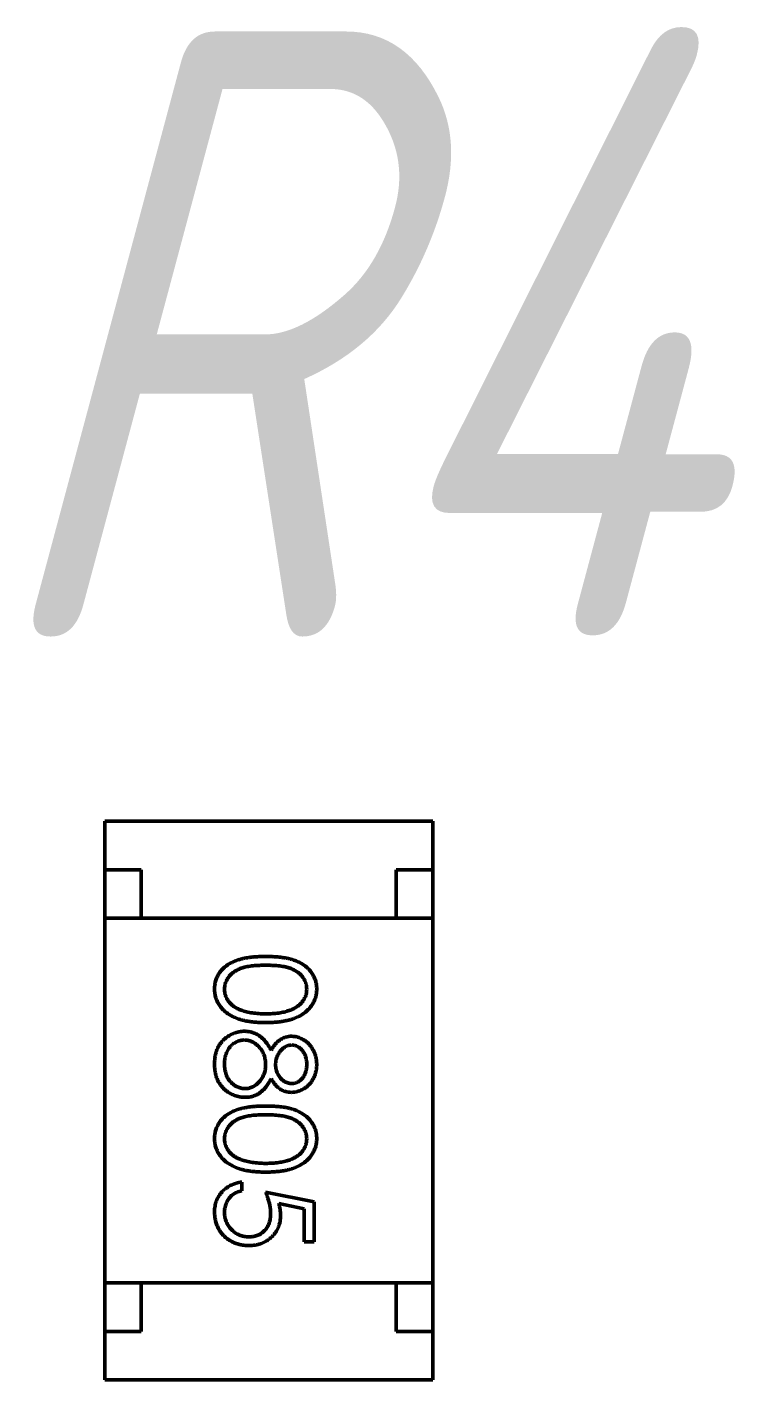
# Model space of a CAD drawing. Header units: millimetres. Extents: x 3004 to 446186229, y 1206 to 1506.
# Drawn here: x 3085.93 to 3088.87, y 1272.42 to 1277.99 of the extents above; entities that cross this region are included whole.
import ezdxf

# ---------------------------------------------------------------- set-up
doc = ezdxf.new("R2010")
doc.units = ezdxf.units.MM
doc.layers.add('Tonk', color=7, linetype='Continuous', lineweight=25)
doc.layers.add('Видимый контур (ГОСТ)', color=7, linetype='Continuous', lineweight=50)
doc.styles.get("Standard").update_dxf_attribs({"font": '', "width": 0.8, "oblique": 15})
doc.styles.get('Standard').set_extended_font_data('GOST type B')

msp = doc.modelspace()

# ---------------------------------------------------------------- linework, layer by layer
at = {"layer": 'Видимый контур (ГОСТ)'}
for p, q in [((3086.25195, 1274.72363), (3087.60195, 1274.72363)), ((3086.25195, 1274.72363), (3086.25195, 1274.52363)), ((3087.60195, 1274.72363), (3087.60195, 1274.52363)), ((3086.25195, 1274.52363), (3086.25195, 1274.32363)), ((3086.40195, 1274.52363), (3086.25195, 1274.52363)), ((3086.40195, 1274.32363), (3086.40195, 1274.52363)), ((3087.45195, 1274.52363), (3087.45195, 1274.32363)), ((3087.60195, 1274.52363), (3087.45195, 1274.52363)), ((3087.60195, 1274.32363), (3087.60195, 1274.52363)), ((3087.60195, 1274.32363), (3086.25195, 1274.32363)), ((3086.25195, 1272.82363), (3086.25195, 1274.32363)), ((3086.40195, 1274.32363), (3087.45195, 1274.32363)), ((3087.60195, 1272.82363), (3087.60195, 1274.32363)), ((3086.81669, 1273.23804), (3086.81669, 1273.20214)), ((3086.91412, 1273.19701), (3087.11412, 1273.15599)), ((3087.0731, 1273.12794), (3086.96789, 1273.1495)), ((3087.0731, 1272.99188), (3087.0731, 1273.12794)), ((3087.11412, 1273.15599), (3087.11412, 1272.99188)), ((3087.11412, 1272.99188), (3087.0731, 1272.99188)), ((3086.25195, 1272.82363), (3086.25195, 1272.62363)), ((3087.60195, 1272.82363), (3086.25195, 1272.82363)), ((3086.40195, 1272.82363), (3087.45195, 1272.82363)), ((3086.40195, 1272.62363), (3086.40195, 1272.82363)), ((3087.45195, 1272.82363), (3087.45195, 1272.62363)), ((3087.60195, 1272.62363), (3087.60195, 1272.82363)), ((3086.25195, 1272.62363), (3086.40195, 1272.62363)), ((3086.25195, 1272.42363), (3086.25195, 1272.62363)), ((3087.45195, 1272.62363), (3087.60195, 1272.62363)), ((3087.60195, 1272.42363), (3087.60195, 1272.62363)), ((3086.25195, 1272.42363), (3087.60195, 1272.42363))]:
    msp.add_line(p, q, dxfattribs=at)
for points, knots in [([(3086.70387, 1274.03251), (3086.70392, 1274.03566), (3086.70402, 1274.04188), (3086.70511, 1274.0511), (3086.70686, 1274.06005), (3086.70931, 1274.06877), (3086.7123, 1274.07731), (3086.71621, 1274.08555), (3086.7207, 1274.09358), (3086.72582, 1274.10138), (3086.73169, 1274.10881), (3086.73817, 1274.11591), (3086.74545, 1274.1225), (3086.75339, 1274.12863), (3086.76192, 1274.13445), (3086.77117, 1274.13981), (3086.7811, 1274.14477), (3086.79176, 1274.1493), (3086.80332, 1274.15331), (3086.81591, 1274.15686), (3086.82964, 1274.15966), (3086.84439, 1274.16206), (3086.86024, 1274.164), (3086.87719, 1274.16532), (3086.89523, 1274.16613), (3086.9076, 1274.16621), (3086.91396, 1274.16624)], [0, 0, 0, 0, 0.0337871, 0.0666217, 0.0992849, 0.1313612, 0.1635852, 0.1961039, 0.2289023, 0.2621581, 0.2959912, 0.3302178, 0.3650598, 0.4009507, 0.4376204, 0.4757075, 0.5153807, 0.5564135, 0.5997648, 0.6464242, 0.6964314, 0.7497815, 0.8065733, 0.8674355, 0.9318868, 1, 1, 1, 1]), ([(3086.91412, 1274.13035), (3086.90878, 1274.13033), (3086.89841, 1274.13031), (3086.88334, 1274.12961), (3086.86929, 1274.12867), (3086.85623, 1274.12745), (3086.84421, 1274.12565), (3086.83315, 1274.12362), (3086.82311, 1274.12116), (3086.81402, 1274.11825), (3086.80571, 1274.11493), (3086.79799, 1274.11131), (3086.79075, 1274.10741), (3086.78406, 1274.10306), (3086.7779, 1274.09831), (3086.77216, 1274.09329), (3086.76704, 1274.08779), (3086.7609, 1274.08019), (3086.75455, 1274.07016), (3086.74903, 1274.05752), (3086.74555, 1274.04453), (3086.74511, 1274.03571), (3086.74489, 1274.03131)], [0, 0, 0, 0, 0.0729511, 0.1415837, 0.2059265, 0.2653014, 0.3205972, 0.3718165, 0.4187898, 0.4616987, 0.5021336, 0.5408043, 0.5781805, 0.6142969, 0.6496782, 0.6842995, 0.718359, 0.7520809, 0.8176524, 0.8797221, 0.9399656, 1, 1, 1, 1]), ([(3086.91396, 1274.16624), (3086.92037, 1274.16621), (3086.93283, 1274.16613), (3086.95097, 1274.16532), (3086.968, 1274.16398), (3086.9839, 1274.16213), (3086.99868, 1274.15989), (3087.01231, 1274.15689), (3087.02484, 1274.15348), (3087.03632, 1274.14954), (3087.0469, 1274.14508), (3087.05678, 1274.14023), (3087.06594, 1274.13479), (3087.07453, 1274.12908), (3087.0824, 1274.12286), (3087.08967, 1274.11632), (3087.09618, 1274.10918), (3087.1021, 1274.10171), (3087.1073, 1274.09382), (3087.11187, 1274.08574), (3087.11578, 1274.07743), (3087.11885, 1274.06885), (3087.12139, 1274.06008), (3087.12313, 1274.0511), (3087.12422, 1274.04188), (3087.12433, 1274.03566), (3087.12438, 1274.03251)], [0, 0, 0, 0, 0.0685946, 0.133246, 0.1943126, 0.2512792, 0.3045134, 0.3542349, 0.4004806, 0.4434108, 0.4840149, 0.5232523, 0.5610424, 0.5979002, 0.6335185, 0.6683144, 0.7024957, 0.7366854, 0.7702932, 0.8034373, 0.835913, 0.8684602, 0.9008465, 0.9334665, 0.9662576, 1, 1, 1, 1]), ([(3087.08335, 1274.03131), (3087.08312, 1274.03573), (3087.08266, 1274.04459), (3087.07938, 1274.05767), (3087.07366, 1274.0702), (3087.06738, 1274.08018), (3087.0614, 1274.08782), (3087.05621, 1274.0932), (3087.05054, 1274.09824), (3087.04432, 1274.10289), (3087.03764, 1274.10724), (3087.03044, 1274.11124), (3087.02269, 1274.11484), (3087.01439, 1274.11817), (3087.00529, 1274.12109), (3086.99526, 1274.1235), (3086.98424, 1274.12573), (3086.97216, 1274.1273), (3086.9591, 1274.12871), (3086.94501, 1274.12961), (3086.92991, 1274.13031), (3086.91949, 1274.13033), (3086.91412, 1274.13035)], [0, 0, 0, 0, 0.0603866, 0.1208832, 0.1827546, 0.247811, 0.2812991, 0.3150876, 0.3497024, 0.3848566, 0.4209662, 0.4585112, 0.4971747, 0.537602, 0.580503, 0.6274675, 0.6783882, 0.7339832, 0.7937467, 0.8577137, 0.9266979, 1, 1, 1, 1]), ([(3086.91396, 1273.89445), (3086.90784, 1273.89452), (3086.89593, 1273.89467), (3086.87849, 1273.89542), (3086.86204, 1273.8969), (3086.84652, 1273.89875), (3086.832, 1273.90132), (3086.81842, 1273.90447), (3086.80574, 1273.90798), (3086.79406, 1273.9123), (3086.78321, 1273.91703), (3086.77308, 1273.92218), (3086.76357, 1273.9277), (3086.75477, 1273.93371), (3086.74661, 1273.94012), (3086.73924, 1273.94705), (3086.73248, 1273.95433), (3086.72646, 1273.96204), (3086.7212, 1273.97008), (3086.71649, 1273.97831), (3086.71269, 1273.98685), (3086.70943, 1273.99553), (3086.70694, 1274.00446), (3086.70521, 1274.01363), (3086.704, 1274.023), (3086.70391, 1274.02933), (3086.70387, 1274.03251)], [0, 0, 0, 0, 0.0650633, 0.1267732, 0.1855158, 0.2407647, 0.2929798, 0.3422504, 0.3889193, 0.4327757, 0.4746284, 0.5147747, 0.5536059, 0.5914264, 0.6280281, 0.6638036, 0.6989843, 0.7335915, 0.7676285, 0.8012083, 0.8342638, 0.8669807, 0.8997197, 0.9327019, 0.9661759, 1, 1, 1, 1]), ([(3086.74489, 1274.03131), (3086.74507, 1274.02688), (3086.74544, 1274.01803), (3086.74896, 1274.0051), (3086.75427, 1273.99255), (3086.76055, 1273.98271), (3086.76653, 1273.97523), (3086.77163, 1273.96986), (3086.77734, 1273.96494), (3086.7835, 1273.96027), (3086.79023, 1273.95599), (3086.79749, 1273.9521), (3086.80531, 1273.94855), (3086.81077, 1273.94652), (3086.81356, 1273.94549)], [0, 0, 0, 0, 0.1128134, 0.2253939, 0.3395948, 0.4596754, 0.5217352, 0.5839258, 0.6481741, 0.713881, 0.7810045, 0.8514509, 0.9240507, 1, 1, 1, 1]), ([(3087.12438, 1274.03251), (3087.12432, 1274.02933), (3087.12421, 1274.023), (3087.12315, 1274.01365), (3087.12138, 1274.00451), (3087.11887, 1273.99563), (3087.11576, 1273.98693), (3087.11187, 1273.97848), (3087.10733, 1273.97023), (3087.10201, 1273.9623), (3087.09607, 1273.95462), (3087.08935, 1273.94737), (3087.08193, 1273.94055), (3087.07388, 1273.93407), (3087.06504, 1273.92812), (3087.05558, 1273.92246), (3087.04533, 1273.91739), (3087.03445, 1273.9125), (3087.02265, 1273.90829), (3087.00999, 1273.90448), (3086.99632, 1273.90141), (3086.98172, 1273.89885), (3086.96613, 1273.89687), (3086.94959, 1273.89543), (3086.93208, 1273.89467), (3086.92011, 1273.89452), (3086.91396, 1273.89445)], [0, 0, 0, 0, 0.0337881, 0.0671939, 0.0998624, 0.1325666, 0.1651512, 0.1979132, 0.231319, 0.2650833, 0.2992553, 0.3343986, 0.3699428, 0.4062836, 0.4440638, 0.4829977, 0.5233544, 0.5655366, 0.6096129, 0.6563908, 0.7058855, 0.7583245, 0.8138318, 0.8727946, 0.9347222, 1, 1, 1, 1]), ([(3086.91412, 1273.93035), (3086.91893, 1273.93041), (3086.92833, 1273.93053), (3086.94211, 1273.931), (3086.95519, 1273.93222), (3086.96764, 1273.93356), (3086.97938, 1273.93555), (3086.99052, 1273.9377), (3087.00091, 1273.94058), (3087.01072, 1273.94365), (3087.01984, 1273.94717), (3087.02831, 1273.95105), (3087.03617, 1273.95519), (3087.04341, 1273.95969), (3087.05004, 1273.96449), (3087.05594, 1273.96971), (3087.06129, 1273.97517), (3087.0674, 1273.9828), (3087.07363, 1273.9928), (3087.07936, 1274.00524), (3087.08266, 1274.01818), (3087.08312, 1274.02694), (3087.08335, 1274.03131)], [0, 0, 0, 0, 0.0656812, 0.1284865, 0.1881751, 0.2451061, 0.2994484, 0.3508229, 0.3999417, 0.4466717, 0.4912545, 0.5333763, 0.5738528, 0.6125263, 0.6495971, 0.685532, 0.7201058, 0.7538377, 0.8189254, 0.8804935, 0.9403113, 1, 1, 1, 1]), ([(3086.81356, 1273.94549), (3086.81713, 1273.94428), (3086.82438, 1273.94184), (3086.83562, 1273.93868), (3086.84741, 1273.93619), (3086.85969, 1273.93396), (3086.87254, 1273.93243), (3086.88592, 1273.9312), (3086.89985, 1273.93048), (3086.90931, 1273.93039), (3086.91412, 1273.93035)], [0, 0, 0, 0, 0.1105883, 0.2245418, 0.3425035, 0.4643241, 0.590756, 0.7222275, 0.8588428, 1, 1, 1, 1]), ([(3086.70387, 1273.72321), (3086.704, 1273.72859), (3086.70425, 1273.73904), (3086.70599, 1273.75426), (3086.70903, 1273.76845), (3086.7132, 1273.78168), (3086.71862, 1273.79389), (3086.72536, 1273.80503), (3086.73316, 1273.81526), (3086.74223, 1273.82429), (3086.75196, 1273.8323), (3086.76198, 1273.83933), (3086.77232, 1273.84518), (3086.78281, 1273.85013), (3086.79361, 1273.85392), (3086.80465, 1273.85655), (3086.81591, 1273.85822), (3086.82352, 1273.85844), (3086.82734, 1273.85855)], [0, 0, 0, 0, 0.0785564, 0.1528628, 0.2235597, 0.2903749, 0.3554031, 0.4182912, 0.4803886, 0.5430726, 0.6049239, 0.6643983, 0.7219426, 0.7783749, 0.8338299, 0.8888612, 0.9440889, 1, 1, 1, 1]), ([(3086.82734, 1273.85855), (3086.83015, 1273.85848), (3086.8357, 1273.85835), (3086.84389, 1273.85745), (3086.85187, 1273.856), (3086.85966, 1273.85403), (3086.8672, 1273.85135), (3086.87453, 1273.84812), (3086.88166, 1273.84436), (3086.88863, 1273.84001), (3086.89533, 1273.83495), (3086.90189, 1273.82921), (3086.9082, 1273.8227), (3086.91434, 1273.81547), (3086.92042, 1273.80761), (3086.92611, 1273.79891), (3086.9318, 1273.78962), (3086.93521, 1273.78301), (3086.93696, 1273.77962)], [0, 0, 0, 0, 0.0588536, 0.1163155, 0.1726748, 0.2287804, 0.2845804, 0.3402565, 0.3966298, 0.4535073, 0.5123182, 0.5726484, 0.6360219, 0.7023629, 0.7714831, 0.8441845, 0.9200698, 1, 1, 1, 1]), ([(3086.82614, 1273.82265), (3086.82255, 1273.8225), (3086.81542, 1273.82219), (3086.80489, 1273.81974), (3086.79469, 1273.8158), (3086.78492, 1273.81031), (3086.77578, 1273.80352), (3086.76781, 1273.79516), (3086.76074, 1273.78576), (3086.75501, 1273.775), (3086.75044, 1273.76325), (3086.74729, 1273.75051), (3086.74521, 1273.73696), (3086.745, 1273.7276), (3086.74489, 1273.72281)], [0, 0, 0, 0, 0.0748982, 0.1485963, 0.2244712, 0.3023227, 0.3819186, 0.4611487, 0.5424171, 0.6267161, 0.7145968, 0.8049029, 0.9001273, 1, 1, 1, 1]), ([(3086.91412, 1273.72049), (3086.91406, 1273.72405), (3086.91393, 1273.73103), (3086.91255, 1273.74125), (3086.91063, 1273.75106), (3086.90771, 1273.76043), (3086.90392, 1273.76935), (3086.89935, 1273.77786), (3086.89396, 1273.78591), (3086.8878, 1273.79339), (3086.88117, 1273.80021), (3086.87414, 1273.8062), (3086.86686, 1273.81129), (3086.85923, 1273.81538), (3086.8514, 1273.81875), (3086.8432, 1273.82095), (3086.83476, 1273.82237), (3086.82903, 1273.82256), (3086.82614, 1273.82265)], [0, 0, 0, 0, 0.0712687, 0.1398118, 0.2064974, 0.2715352, 0.3360818, 0.4005284, 0.4649838, 0.5300503, 0.5944234, 0.6555827, 0.7148491, 0.7721151, 0.8289992, 0.8851222, 0.9420794, 1, 1, 1, 1]), ([(3086.93696, 1273.77962), (3086.93949, 1273.78426), (3086.94439, 1273.79325), (3086.95339, 1273.80514), (3086.96313, 1273.81536), (3086.97383, 1273.82361), (3086.98515, 1273.83011), (3086.99702, 1273.83457), (3087.00922, 1273.83759), (3087.01755, 1273.83789), (3087.02173, 1273.83804)], [0, 0, 0, 0, 0.1458601, 0.2824259, 0.4108504, 0.5350294, 0.6547011, 0.7701334, 0.8845558, 1, 1, 1, 1]), ([(3087.02117, 1273.80214), (3087.01908, 1273.80206), (3087.01496, 1273.80191), (3087.00886, 1273.80071), (3087.00287, 1273.79892), (3086.99713, 1273.7961), (3086.99143, 1273.79272), (3086.98593, 1273.78855), (3086.9806, 1273.78358), (3086.97548, 1273.77798), (3086.9707, 1273.77187), (3086.96654, 1273.76541), (3086.96306, 1273.75866), (3086.96017, 1273.7517), (3086.95791, 1273.74445), (3086.95632, 1273.73697), (3086.95533, 1273.72925), (3086.95521, 1273.72402), (3086.95515, 1273.72137)], [0, 0, 0, 0, 0.0545639, 0.1078262, 0.1619237, 0.2175097, 0.2744983, 0.3348148, 0.3975549, 0.4647546, 0.5329012, 0.6000972, 0.6653542, 0.7310836, 0.7968835, 0.8632916, 0.9308312, 1, 1, 1, 1]), ([(3087.08335, 1273.72281), (3087.08328, 1273.72562), (3087.08313, 1273.73111), (3087.08237, 1273.73916), (3087.08089, 1273.74681), (3087.07892, 1273.75415), (3087.07626, 1273.76107), (3087.07313, 1273.76768), (3087.06932, 1273.77384), (3087.06505, 1273.77965), (3087.06036, 1273.78488), (3087.05546, 1273.78952), (3087.05028, 1273.79338), (3087.04493, 1273.79665), (3087.03926, 1273.79902), (3087.03344, 1273.8008), (3087.02739, 1273.802), (3087.02326, 1273.80209), (3087.02117, 1273.80214)], [0, 0, 0, 0, 0.0752433, 0.1472088, 0.2164471, 0.284025, 0.3506554, 0.4150313, 0.4796298, 0.5446516, 0.6080442, 0.6678276, 0.7251142, 0.7809917, 0.835527, 0.8894382, 0.9440721, 1, 1, 1, 1]), ([(3087.02173, 1273.83804), (3087.026, 1273.83785), (3087.03457, 1273.83748), (3087.04732, 1273.83444), (3087.05985, 1273.82949), (3087.07209, 1273.82275), (3087.08362, 1273.81437), (3087.09397, 1273.8043), (3087.10304, 1273.79281), (3087.11065, 1273.77993), (3087.11684, 1273.76607), (3087.12111, 1273.75146), (3087.1239, 1273.73633), (3087.12422, 1273.72603), (3087.12438, 1273.72081)], [0, 0, 0, 0, 0.0740584, 0.1488704, 0.2266677, 0.3077348, 0.3911572, 0.4739294, 0.5579278, 0.6449893, 0.7333641, 0.821092, 0.9092872, 1, 1, 1, 1]), ([(3086.74778, 1273.61704), (3086.74428, 1273.62023), (3086.73733, 1273.62655), (3086.72831, 1273.63738), (3086.72072, 1273.64927), (3086.71454, 1273.66217), (3086.70973, 1273.67604), (3086.70628, 1273.69089), (3086.7043, 1273.70673), (3086.70401, 1273.71763), (3086.70387, 1273.72321)], [0, 0, 0, 0, 0.1192835, 0.2370929, 0.354796, 0.4745763, 0.5974601, 0.7249262, 0.8588832, 1, 1, 1, 1]), ([(3086.74489, 1273.72281), (3086.74496, 1273.71907), (3086.7451, 1273.71178), (3086.74634, 1273.70114), (3086.7483, 1273.6911), (3086.75115, 1273.68168), (3086.75463, 1273.67277), (3086.75911, 1273.66453), (3086.7642, 1273.65674), (3086.77024, 1273.64978), (3086.77669, 1273.64344), (3086.78353, 1273.63792), (3086.79055, 1273.63313), (3086.79793, 1273.62936), (3086.80552, 1273.62635), (3086.81338, 1273.62419), (3086.82156, 1273.62286), (3086.8271, 1273.62272), (3086.82991, 1273.62265)], [0, 0, 0, 0, 0.0765589, 0.1491614, 0.2188268, 0.2855671, 0.3503131, 0.4141252, 0.4771792, 0.540368, 0.6022024, 0.6620337, 0.7199344, 0.7759074, 0.8311149, 0.8866674, 0.9425524, 1, 1, 1, 1]), ([(3086.82991, 1273.62265), (3086.83264, 1273.62276), (3086.83802, 1273.62296), (3086.84599, 1273.62426), (3086.85369, 1273.62653), (3086.86122, 1273.62966), (3086.86842, 1273.63381), (3086.87547, 1273.63871), (3086.88218, 1273.64462), (3086.88861, 1273.65129), (3086.89456, 1273.65857), (3086.89982, 1273.6663), (3086.90424, 1273.67443), (3086.90785, 1273.68295), (3086.91068, 1273.69182), (3086.91266, 1273.70106), (3086.9139, 1273.71065), (3086.91405, 1273.71717), (3086.91412, 1273.72049)], [0, 0, 0, 0, 0.0573394, 0.1130633, 0.1691814, 0.2257746, 0.2838263, 0.3434543, 0.405907, 0.4713923, 0.5380028, 0.6030636, 0.6676018, 0.7322254, 0.7970048, 0.863048, 0.930357, 1, 1, 1, 1]), ([(3086.95515, 1273.72137), (3086.95525, 1273.71797), (3086.95545, 1273.7112), (3086.95729, 1273.70123), (3086.9602, 1273.69153), (3086.96417, 1273.68221), (3086.96915, 1273.67351), (3086.97512, 1273.66576), (3086.98194, 1273.65902), (3086.98949, 1273.65336), (3086.99753, 1273.64897), (3087.0056, 1273.64555), (3087.01379, 1273.64355), (3087.01927, 1273.64329), (3087.02197, 1273.64317)], [0, 0, 0, 0, 0.0896899, 0.178494, 0.2668378, 0.3565582, 0.4453342, 0.5308058, 0.6140762, 0.6977071, 0.7791419, 0.8553536, 0.9285568, 1, 1, 1, 1]), ([(3087.12438, 1273.72081), (3087.12421, 1273.71572), (3087.12389, 1273.70569), (3087.12117, 1273.69095), (3087.11663, 1273.67685), (3087.11047, 1273.66343), (3087.10288, 1273.65093), (3087.09369, 1273.63989), (3087.08339, 1273.63014), (3087.07186, 1273.62207), (3087.05966, 1273.61542), (3087.04691, 1273.6108), (3087.03386, 1273.60783), (3087.02504, 1273.60746), (3087.02061, 1273.60727)], [0, 0, 0, 0, 0.0894097, 0.1763058, 0.2626259, 0.3494457, 0.4354983, 0.5189281, 0.6013547, 0.6842564, 0.7658067, 0.8448769, 0.9222798, 1, 1, 1, 1]), ([(3087.02197, 1273.64317), (3087.02388, 1273.64323), (3087.02765, 1273.64335), (3087.03322, 1273.64434), (3087.03866, 1273.64598), (3087.04402, 1273.64821), (3087.04923, 1273.65114), (3087.05436, 1273.65461), (3087.0593, 1273.65882), (3087.06416, 1273.66355), (3087.06866, 1273.66892), (3087.07262, 1273.67491), (3087.07598, 1273.68149), (3087.07871, 1273.68866), (3087.08076, 1273.69641), (3087.0823, 1273.70468), (3087.08316, 1273.71355), (3087.08329, 1273.71966), (3087.08335, 1273.72281)], [0, 0, 0, 0, 0.0509024, 0.101034, 0.1510838, 0.203062, 0.2562484, 0.3108467, 0.3687691, 0.430015, 0.4925196, 0.5560487, 0.6219957, 0.6901924, 0.7613849, 0.8363562, 0.915487, 1, 1, 1, 1]), ([(3086.93696, 1273.66408), (3086.93525, 1273.66081), (3086.93192, 1273.65442), (3086.92656, 1273.64533), (3086.92091, 1273.63701), (3086.91524, 1273.62925), (3086.90933, 1273.62218), (3086.90315, 1273.61588), (3086.89687, 1273.61019), (3086.89037, 1273.60523), (3086.88367, 1273.60086), (3086.87676, 1273.59709), (3086.86964, 1273.59387), (3086.86225, 1273.59131), (3086.85469, 1273.58921), (3086.84686, 1273.58776), (3086.83882, 1273.58698), (3086.83338, 1273.58683), (3086.83063, 1273.58676)], [0, 0, 0, 0, 0.0795248, 0.1551, 0.2272198, 0.2959105, 0.3620559, 0.4255201, 0.4858127, 0.5444947, 0.6014596, 0.6578406, 0.7139745, 0.769468, 0.82613, 0.8828854, 0.9407009, 1, 1, 1, 1]), ([(3087.02061, 1273.60727), (3087.01627, 1273.60743), (3087.00775, 1273.60775), (3086.99532, 1273.61046), (3086.98369, 1273.61502), (3086.97271, 1273.62125), (3086.96258, 1273.62937), (3086.95319, 1273.63927), (3086.94444, 1273.65087), (3086.9395, 1273.65958), (3086.93696, 1273.66408)], [0, 0, 0, 0, 0.121904, 0.2394126, 0.3554101, 0.4720907, 0.592859, 0.7187035, 0.8548924, 1, 1, 1, 1]), ([(3086.83063, 1273.58676), (3086.82678, 1273.58684), (3086.81915, 1273.58702), (3086.8079, 1273.58854), (3086.79698, 1273.59081), (3086.78638, 1273.59414), (3086.77616, 1273.59845), (3086.76632, 1273.60376), (3086.75669, 1273.60977), (3086.75077, 1273.6146), (3086.74778, 1273.61704)], [0, 0, 0, 0, 0.1281582, 0.2536731, 0.3773253, 0.4993846, 0.6229184, 0.7458394, 0.8713953, 1, 1, 1, 1]), ([(3086.70387, 1273.41712), (3086.70392, 1273.42028), (3086.70402, 1273.4265), (3086.70511, 1273.43572), (3086.70686, 1273.44466), (3086.70931, 1273.45338), (3086.7123, 1273.46192), (3086.71621, 1273.47016), (3086.7207, 1273.47819), (3086.72582, 1273.486), (3086.73169, 1273.49343), (3086.73817, 1273.50053), (3086.74545, 1273.50711), (3086.75339, 1273.51324), (3086.76192, 1273.51907), (3086.77117, 1273.52443), (3086.7811, 1273.52938), (3086.79176, 1273.53391), (3086.80332, 1273.53793), (3086.81591, 1273.54148), (3086.82964, 1273.54428), (3086.84439, 1273.54668), (3086.86024, 1273.54861), (3086.87719, 1273.54993), (3086.89523, 1273.55075), (3086.9076, 1273.55082), (3086.91396, 1273.55086)], [0, 0, 0, 0, 0.0337871, 0.0666217, 0.0992849, 0.1313612, 0.1635852, 0.1961039, 0.2289023, 0.2621581, 0.2959912, 0.3302178, 0.3650598, 0.4009507, 0.4376204, 0.4757075, 0.5153807, 0.5564135, 0.5997648, 0.6464242, 0.6964314, 0.7497815, 0.8065733, 0.8674355, 0.9318868, 1, 1, 1, 1]), ([(3086.91412, 1273.51496), (3086.90878, 1273.51495), (3086.89841, 1273.51492), (3086.88334, 1273.51423), (3086.86929, 1273.51329), (3086.85623, 1273.51207), (3086.84421, 1273.51026), (3086.83315, 1273.50824), (3086.82311, 1273.50578), (3086.81402, 1273.50286), (3086.80571, 1273.49954), (3086.79799, 1273.49592), (3086.79075, 1273.49203), (3086.78406, 1273.48767), (3086.7779, 1273.48293), (3086.77216, 1273.4779), (3086.76704, 1273.47241), (3086.7609, 1273.46481), (3086.75455, 1273.45477), (3086.74903, 1273.44213), (3086.74555, 1273.42914), (3086.74511, 1273.42032), (3086.74489, 1273.41592)], [0, 0, 0, 0, 0.0729511, 0.1415837, 0.2059265, 0.2653014, 0.3205972, 0.3718165, 0.4187898, 0.4616987, 0.5021336, 0.5408043, 0.5781805, 0.6142969, 0.6496782, 0.6842995, 0.718359, 0.7520809, 0.8176524, 0.8797221, 0.9399656, 1, 1, 1, 1]), ([(3086.91396, 1273.55086), (3086.92037, 1273.55082), (3086.93283, 1273.55075), (3086.95097, 1273.54994), (3086.968, 1273.54859), (3086.9839, 1273.54675), (3086.99868, 1273.5445), (3087.01231, 1273.54151), (3087.02484, 1273.5381), (3087.03632, 1273.53415), (3087.0469, 1273.5297), (3087.05678, 1273.52485), (3087.06594, 1273.51941), (3087.07453, 1273.5137), (3087.0824, 1273.50748), (3087.08967, 1273.50093), (3087.09618, 1273.4938), (3087.1021, 1273.48632), (3087.1073, 1273.47843), (3087.11187, 1273.47036), (3087.11578, 1273.46204), (3087.11885, 1273.45347), (3087.12139, 1273.4447), (3087.12313, 1273.43572), (3087.12422, 1273.4265), (3087.12433, 1273.42028), (3087.12438, 1273.41712)], [0, 0, 0, 0, 0.0685946, 0.133246, 0.1943126, 0.2512792, 0.3045134, 0.3542349, 0.4004806, 0.4434108, 0.4840149, 0.5232523, 0.5610424, 0.5979002, 0.6335185, 0.6683144, 0.7024957, 0.7366854, 0.7702932, 0.8034373, 0.835913, 0.8684602, 0.9008465, 0.9334665, 0.9662576, 1, 1, 1, 1]), ([(3087.08335, 1273.41592), (3087.08312, 1273.42035), (3087.08266, 1273.4292), (3087.07938, 1273.44228), (3087.07366, 1273.45482), (3087.06738, 1273.46479), (3087.0614, 1273.47243), (3087.05621, 1273.47781), (3087.05054, 1273.48286), (3087.04432, 1273.48751), (3087.03764, 1273.49186), (3087.03044, 1273.49586), (3087.02269, 1273.49946), (3087.01439, 1273.50278), (3087.00529, 1273.50571), (3086.99526, 1273.50812), (3086.98424, 1273.51034), (3086.97216, 1273.51192), (3086.9591, 1273.51332), (3086.94501, 1273.51422), (3086.92991, 1273.51492), (3086.91949, 1273.51495), (3086.91412, 1273.51496)], [0, 0, 0, 0, 0.0603866, 0.1208832, 0.1827546, 0.247811, 0.2812991, 0.3150876, 0.3497024, 0.3848566, 0.4209662, 0.4585112, 0.4971747, 0.537602, 0.580503, 0.6274675, 0.6783882, 0.7339832, 0.7937467, 0.8577137, 0.9266979, 1, 1, 1, 1]), ([(3086.91396, 1273.27906), (3086.90784, 1273.27914), (3086.89593, 1273.27928), (3086.87849, 1273.28003), (3086.86204, 1273.28152), (3086.84652, 1273.28337), (3086.832, 1273.28593), (3086.81842, 1273.28909), (3086.80574, 1273.29259), (3086.79406, 1273.29692), (3086.78321, 1273.30165), (3086.77308, 1273.3068), (3086.76357, 1273.31231), (3086.75477, 1273.31832), (3086.74661, 1273.32473), (3086.73924, 1273.33167), (3086.73248, 1273.33895), (3086.72646, 1273.34665), (3086.7212, 1273.3547), (3086.71649, 1273.36292), (3086.71269, 1273.37147), (3086.70943, 1273.38014), (3086.70694, 1273.38907), (3086.70521, 1273.39824), (3086.704, 1273.40761), (3086.70391, 1273.41394), (3086.70387, 1273.41712)], [0, 0, 0, 0, 0.0650633, 0.1267732, 0.1855158, 0.2407647, 0.2929798, 0.3422504, 0.3889193, 0.4327757, 0.4746284, 0.5147747, 0.5536059, 0.5914264, 0.6280281, 0.6638036, 0.6989843, 0.7335915, 0.7676285, 0.8012083, 0.8342638, 0.8669807, 0.8997197, 0.9327019, 0.9661759, 1, 1, 1, 1]), ([(3086.74489, 1273.41592), (3086.74507, 1273.41149), (3086.74544, 1273.40264), (3086.74896, 1273.38971), (3086.75427, 1273.37716), (3086.76055, 1273.36732), (3086.76653, 1273.35984), (3086.77163, 1273.35448), (3086.77734, 1273.34956), (3086.7835, 1273.34489), (3086.79023, 1273.34061), (3086.79749, 1273.33672), (3086.80531, 1273.33316), (3086.81077, 1273.33114), (3086.81356, 1273.33011)], [0, 0, 0, 0, 0.1128134, 0.2253939, 0.3395948, 0.4596754, 0.5217352, 0.5839258, 0.6481741, 0.713881, 0.7810045, 0.8514509, 0.9240507, 1, 1, 1, 1]), ([(3087.12438, 1273.41712), (3087.12432, 1273.41394), (3087.12421, 1273.40762), (3087.12315, 1273.39826), (3087.12138, 1273.38913), (3087.11887, 1273.38024), (3087.11576, 1273.37154), (3087.11187, 1273.36309), (3087.10733, 1273.35484), (3087.10201, 1273.34692), (3087.09607, 1273.33924), (3087.08935, 1273.33199), (3087.08193, 1273.32516), (3087.07388, 1273.31869), (3087.06504, 1273.31274), (3087.05558, 1273.30707), (3087.04533, 1273.302), (3087.03445, 1273.29712), (3087.02265, 1273.2929), (3087.00999, 1273.2891), (3086.99632, 1273.28603), (3086.98172, 1273.28347), (3086.96613, 1273.28149), (3086.94959, 1273.28004), (3086.93208, 1273.27928), (3086.92011, 1273.27914), (3086.91396, 1273.27906)], [0, 0, 0, 0, 0.0337881, 0.0671939, 0.0998624, 0.1325666, 0.1651512, 0.1979132, 0.231319, 0.2650833, 0.2992553, 0.3343986, 0.3699428, 0.4062836, 0.4440638, 0.4829977, 0.5233544, 0.5655366, 0.6096129, 0.6563908, 0.7058855, 0.7583245, 0.8138318, 0.8727946, 0.9347222, 1, 1, 1, 1]), ([(3086.91412, 1273.31496), (3086.91893, 1273.31502), (3086.92833, 1273.31515), (3086.94211, 1273.31562), (3086.95519, 1273.31683), (3086.96764, 1273.31818), (3086.97938, 1273.32017), (3086.99052, 1273.32231), (3087.00091, 1273.32519), (3087.01072, 1273.32827), (3087.01984, 1273.33179), (3087.02831, 1273.33567), (3087.03617, 1273.33981), (3087.04341, 1273.3443), (3087.05004, 1273.3491), (3087.05594, 1273.35433), (3087.06129, 1273.35978), (3087.0674, 1273.36742), (3087.07363, 1273.37742), (3087.07936, 1273.38986), (3087.08266, 1273.4028), (3087.08312, 1273.41155), (3087.08335, 1273.41592)], [0, 0, 0, 0, 0.0656812, 0.1284865, 0.1881751, 0.2451061, 0.2994484, 0.3508229, 0.3999417, 0.4466717, 0.4912545, 0.5333763, 0.5738528, 0.6125263, 0.6495971, 0.685532, 0.7201058, 0.7538377, 0.8189254, 0.8804935, 0.9403113, 1, 1, 1, 1]), ([(3086.81356, 1273.33011), (3086.81713, 1273.3289), (3086.82438, 1273.32645), (3086.83562, 1273.3233), (3086.84741, 1273.32081), (3086.85969, 1273.31857), (3086.87254, 1273.31705), (3086.88592, 1273.31582), (3086.89985, 1273.3151), (3086.90931, 1273.31501), (3086.91412, 1273.31496)], [0, 0, 0, 0, 0.1105883, 0.2245418, 0.3425035, 0.4643241, 0.590756, 0.7222275, 0.8588428, 1, 1, 1, 1]), ([(3086.70387, 1273.116), (3086.70394, 1273.11999), (3086.7041, 1273.12783), (3086.70573, 1273.13932), (3086.70805, 1273.15037), (3086.71155, 1273.1609), (3086.71594, 1273.171), (3086.72149, 1273.18053), (3086.72777, 1273.18975), (3086.73518, 1273.19826), (3086.74329, 1273.20616), (3086.75208, 1273.21324), (3086.76142, 1273.21954), (3086.77136, 1273.22497), (3086.78185, 1273.2296), (3086.79295, 1273.23323), (3086.8046, 1273.23617), (3086.81261, 1273.23741), (3086.81669, 1273.23804)], [0, 0, 0, 0, 0.0654211, 0.1287084, 0.1902361, 0.2507244, 0.3106372, 0.3707664, 0.4316147, 0.493523, 0.5558835, 0.6173424, 0.678668, 0.7407114, 0.8029854, 0.8668026, 0.9323472, 1, 1, 1, 1]), ([(3086.81669, 1273.20214), (3086.81287, 1273.20126), (3086.80554, 1273.19956), (3086.79524, 1273.19583), (3086.78606, 1273.19128), (3086.77788, 1273.18586), (3086.77075, 1273.1794), (3086.76439, 1273.17202), (3086.75866, 1273.16375), (3086.75388, 1273.15457), (3086.7498, 1273.14487), (3086.74709, 1273.13473), (3086.74518, 1273.12441), (3086.74499, 1273.11743), (3086.74489, 1273.11392)], [0, 0, 0, 0, 0.0946873, 0.1819942, 0.2643769, 0.3421799, 0.4186176, 0.4965091, 0.5773691, 0.6615106, 0.7467326, 0.831258, 0.9152056, 1, 1, 1, 1]), ([(3086.93464, 1273.10887), (3086.93449, 1273.11546), (3086.93421, 1273.12894), (3086.92482, 1273.16919), (3086.91757, 1273.18805), (3086.91412, 1273.19701)], [0, 0, 0, 0, 0.001976248, 0.001976248, 0.003940074, 0.003940074, 0.003940074, 0.003940074]), ([(3086.96789, 1273.1495), (3086.96906, 1273.14526), (3086.97132, 1273.13706), (3086.97384, 1273.12495), (3086.97535, 1273.11345), (3086.97556, 1273.10599), (3086.97566, 1273.10238)], [0, 0, 0, 0, 0.2750684, 0.5329015, 0.7739735, 1, 1, 1, 1]), ([(3086.84481, 1272.9765), (3086.84155, 1272.97658), (3086.83508, 1272.97673), (3086.82546, 1272.97749), (3086.81605, 1272.97897), (3086.80684, 1272.98096), (3086.79785, 1272.98353), (3086.78905, 1272.98665), (3086.7805, 1272.99047), (3086.77212, 1272.99466), (3086.7641, 1272.99937), (3086.7566, 1273.0046), (3086.7495, 1273.01013), (3086.74289, 1273.01608), (3086.7368, 1273.0225), (3086.73121, 1273.02932), (3086.72601, 1273.03648), (3086.72142, 1273.0441), (3086.7172, 1273.052), (3086.71373, 1273.0603), (3086.71063, 1273.06881), (3086.70816, 1273.07766), (3086.70623, 1273.08681), (3086.70491, 1273.09629), (3086.70396, 1273.10605), (3086.7039, 1273.11266), (3086.70387, 1273.116)], [0, 0, 0, 0, 0.0440145, 0.0874341, 0.1301184, 0.1725537, 0.2145548, 0.2562981, 0.2984382, 0.340849, 0.3827152, 0.423924, 0.4642462, 0.5040737, 0.5438619, 0.5835667, 0.6230943, 0.6632291, 0.7035513, 0.7439379, 0.7845413, 0.8257501, 0.8677574, 0.9107452, 0.9549144, 1, 1, 1, 1]), ([(3086.74489, 1273.11392), (3086.74499, 1273.1105), (3086.74517, 1273.10375), (3086.74659, 1273.09383), (3086.74878, 1273.08425), (3086.75206, 1273.07511), (3086.75604, 1273.06625), (3086.76115, 1273.05789), (3086.76703, 1273.04978), (3086.77377, 1273.04219), (3086.78119, 1273.03524), (3086.78913, 1273.02909), (3086.79761, 1273.02398), (3086.80646, 1273.01966), (3086.81579, 1273.01639), (3086.82557, 1273.01405), (3086.8358, 1273.01268), (3086.84278, 1273.01249), (3086.84633, 1273.0124)], [0, 0, 0, 0, 0.0642073, 0.1264247, 0.1876803, 0.2482164, 0.3083051, 0.369661, 0.4316986, 0.4959469, 0.559758, 0.6222954, 0.6839106, 0.7450924, 0.8067402, 0.8690866, 0.93329, 1, 1, 1, 1]), ([(3086.97566, 1273.10238), (3086.97556, 1273.09791), (3086.97537, 1273.08913), (3086.97355, 1273.07628), (3086.97068, 1273.06401), (3086.96666, 1273.05236), (3086.96153, 1273.04129), (3086.95512, 1273.03091), (3086.94763, 1273.02106), (3086.93902, 1273.01192), (3086.92954, 1273.00364), (3086.91935, 1272.99635), (3086.90855, 1272.99016), (3086.89703, 1272.98518), (3086.88492, 1272.9812), (3086.87209, 1272.97856), (3086.85867, 1272.9768), (3086.84949, 1272.9766), (3086.84481, 1272.9765)], [0, 0, 0, 0, 0.0658076, 0.1293943, 0.1908941, 0.2512811, 0.310815, 0.370371, 0.4307683, 0.4928813, 0.5551039, 0.6160671, 0.677256, 0.7382598, 0.8007621, 0.8647776, 0.9310453, 1, 1, 1, 1]), ([(3086.84633, 1273.0124), (3086.84954, 1273.01247), (3086.85582, 1273.01262), (3086.86501, 1273.01382), (3086.87371, 1273.01592), (3086.88195, 1273.01882), (3086.88974, 1273.02251), (3086.8971, 1273.02702), (3086.90393, 1273.03243), (3086.91023, 1273.03861), (3086.91604, 1273.04539), (3086.92099, 1273.05286), (3086.92516, 1273.06089), (3086.92876, 1273.06938), (3086.93134, 1273.07852), (3086.93328, 1273.08813), (3086.9344, 1273.09832), (3086.93456, 1273.10529), (3086.93464, 1273.10887)], [0, 0, 0, 0, 0.0653514, 0.127916, 0.1883602, 0.2472161, 0.3056301, 0.3637698, 0.4226609, 0.4826873, 0.5433002, 0.604118, 0.6649649, 0.7274135, 0.7914676, 0.8580554, 0.9270368, 1, 1, 1, 1])]:
    msp.add_open_spline(points, degree=3, knots=knots, dxfattribs=at)

# ---------------------------------------------------------------- texts
at = {"layer": 'Tonk', "insert": (3085.72778, 1277.9831), "char_height": 2.5, "attachment_point": 1}
msp.add_mtext_dynamic_manual_height_columns('R4', width=6.4128481, gutter_width=20, heights=[0], dxfattribs=at)

doc.saveas('drawing.dxf')
